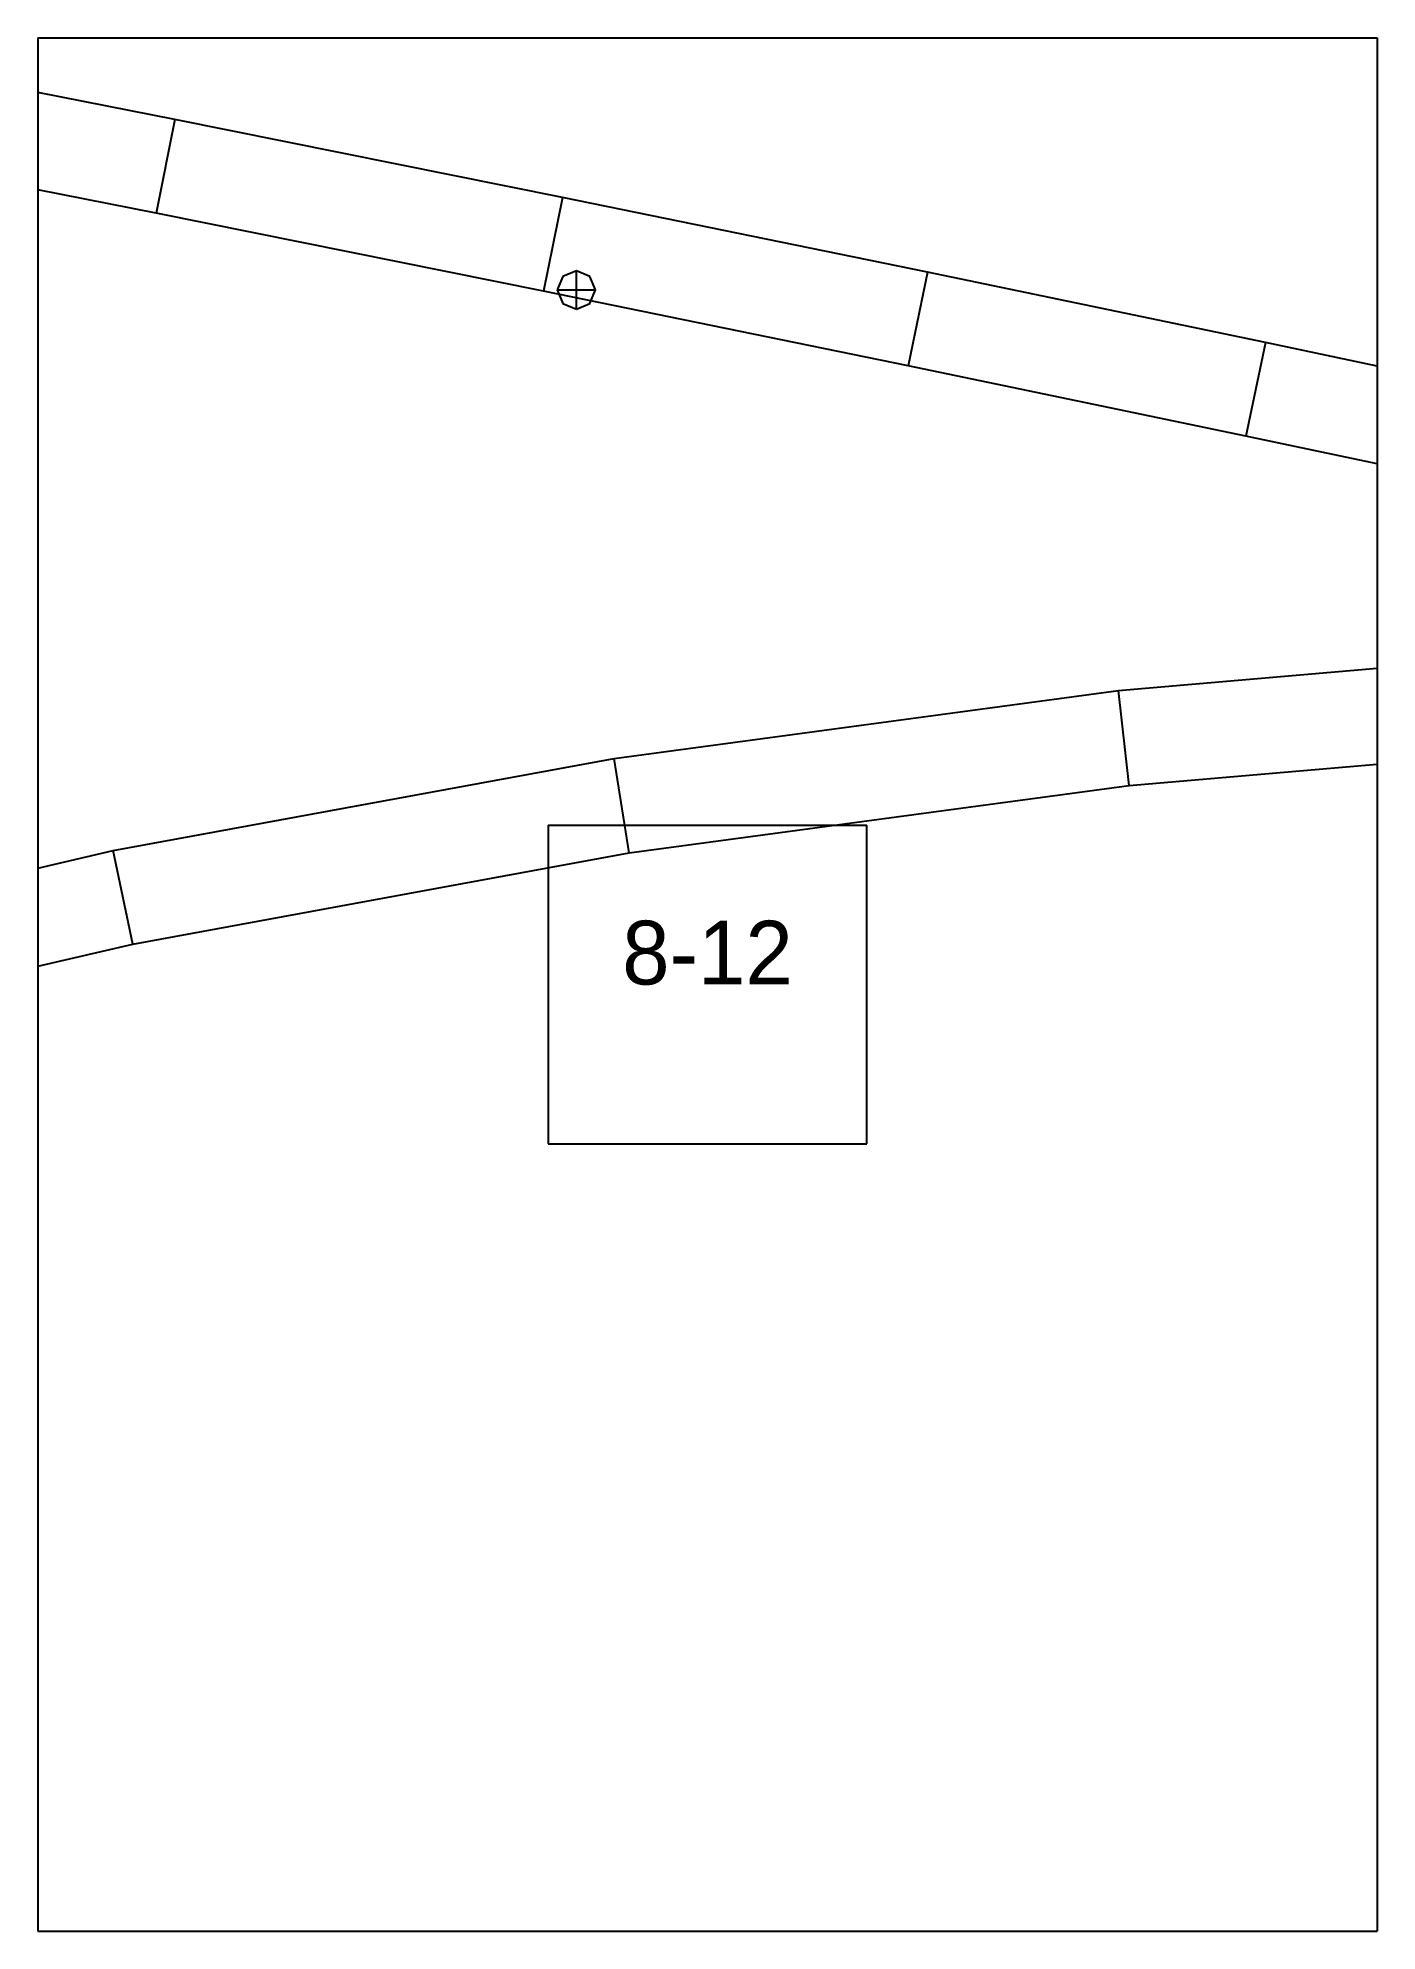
# Paper-space layout 'Plan 8-12' of a CAD drawing. Header units: metres, sheet in millimetres. Extents: x 0 to 210, y 0 to 297.
# The model-space entities are those that its viewports show. They can reach past a viewport. Long polylines and large blocks are cut down to what shows.
import ezdxf
from ezdxf.enums import TextEntityAlignment as Align

# ---------------------------------------------------------------- set-up
doc = ezdxf.new("R2010")
doc.units = ezdxf.units.M
for name, color, linetype in [('default', 7, 'Continuous'), ('TEXTLAYER', 7, 'Continuous'), ('VIEWPORTS', 7, 'Continuous')]:
    doc.layers.add(name, color=color, linetype=linetype)

msp = doc.modelspace()

# ---------------------------------------------------------------- linework, layer by layer
at = {"color": 9}
for p, q in [((2310, -1782), (2310, -2079)), ((2310, -1782), (2310, -2079)), ((2520, -1782), (2520, -2079)), ((2520, -1782), (2520, -2079)), ((2100, -2079), (2310, -2079)), ((2100, -2079), (2310, -2079)), ((2310, -2079), (2520, -2079)), ((2310, -2079), (2310, -2376)), ((2310, -2079), (2520, -2079)), ((2310, -2079), (2310, -2376)), ((2520, -2079), (2730, -2079)), ((2520, -2079), (2520, -2376)), ((2520, -2079), (2730, -2079)), ((2520, -2079), (2520, -2376)), ((2390, -2202.5), (2440, -2202.5)), ((2390, -2202.5), (2390, -2252.5)), ((2440, -2252.5), (2440, -2202.5)), ((2390, -2252.5), (2440, -2252.5)), ((2100, -2376), (2310, -2376)), ((2100, -2376), (2310, -2376)), ((2310, -2376), (2520, -2376)), ((2310, -2376), (2310, -2673)), ((2310, -2376), (2520, -2376)), ((2310, -2376), (2310, -2673)), ((2520, -2376), (2730, -2376)), ((2520, -2376), (2520, -2673)), ((2520, -2376), (2730, -2376)), ((2520, -2376), (2520, -2673))]:
    msp.add_line(p, q, dxfattribs=at)
at = {"layer": 'default', "color": 7, "linetype": 'Continuous'}
for p, q in [((2331.47, -2091.79), (2267.69, -2079.18)), ((2331.47, -2091.79), (2328.53, -2106.5)), ((2392.28, -2104.02), (2331.47, -2091.79)), ((2328.53, -2106.5), (2264.81, -2093.9)), ((2392.28, -2104.02), (2389.29, -2118.72)), ((2449.52, -2115.77), (2392.28, -2104.02)), ((2389.29, -2118.72), (2328.53, -2106.5)), ((2392.33, -2116.43), (2391.45, -2118.55)), ((2394.45, -2115.55), (2392.33, -2116.43)), ((2396.57, -2116.43), (2394.45, -2115.55)), ((2394.45, -2121.55), (2394.45, -2115.55)), ((2397.45, -2118.55), (2396.57, -2116.43)), ((2449.52, -2115.77), (2446.49, -2130.46)), ((2502.48, -2126.79), (2449.52, -2115.77)), ((2446.49, -2130.46), (2389.29, -2118.72)), ((2391.45, -2118.55), (2392.33, -2120.67)), ((2391.45, -2118.55), (2397.45, -2118.55)), ((2396.57, -2120.67), (2397.45, -2118.55)), ((2392.33, -2120.67), (2394.45, -2121.55)), ((2394.45, -2121.55), (2396.57, -2120.67)), ((2502.48, -2126.79), (2499.4, -2141.47)), ((2550.22, -2136.88), (2502.48, -2126.79)), ((2499.4, -2141.47), (2446.49, -2130.46)), ((2547.09, -2151.55), (2499.4, -2141.47)), ((2479.47, -2181.36), (2559.02, -2174.49)), ((2400.34, -2192.03), (2479.47, -2181.36)), ((2481.12, -2196.28), (2479.47, -2181.36)), ((2481.12, -2196.28), (2559.95, -2189.47)), ((2321.82, -2206.48), (2400.34, -2192.03)), ((2402.7, -2206.85), (2400.34, -2192.03)), ((2402.7, -2206.85), (2481.12, -2196.28)), ((2244.07, -2224.66), (2321.82, -2206.48)), ((2324.88, -2221.16), (2321.82, -2206.48)), ((2324.88, -2221.16), (2402.7, -2206.85)), ((2247.84, -2239.18), (2324.88, -2221.16))]:
    msp.add_line(p, q, dxfattribs=at)

# ---------------------------------------------------------------- texts
at = {"layer": 'TEXTLAYER', "color": 1}
msp.add_text('8-12', height=10, dxfattribs=at).set_placement((2415, -2227.5), align=Align.CENTER)

psp = doc.layouts.new('Plan 8-12')

# ---------------------------------------------------------------- viewports
at = {"layer": 'VIEWPORTS'}
psp.add_viewport(center=(105, 148.5), size=(210, 297), view_center_point=(2415, -2227.5), view_height=297, dxfattribs=at)

doc.saveas('drawing.dxf')
